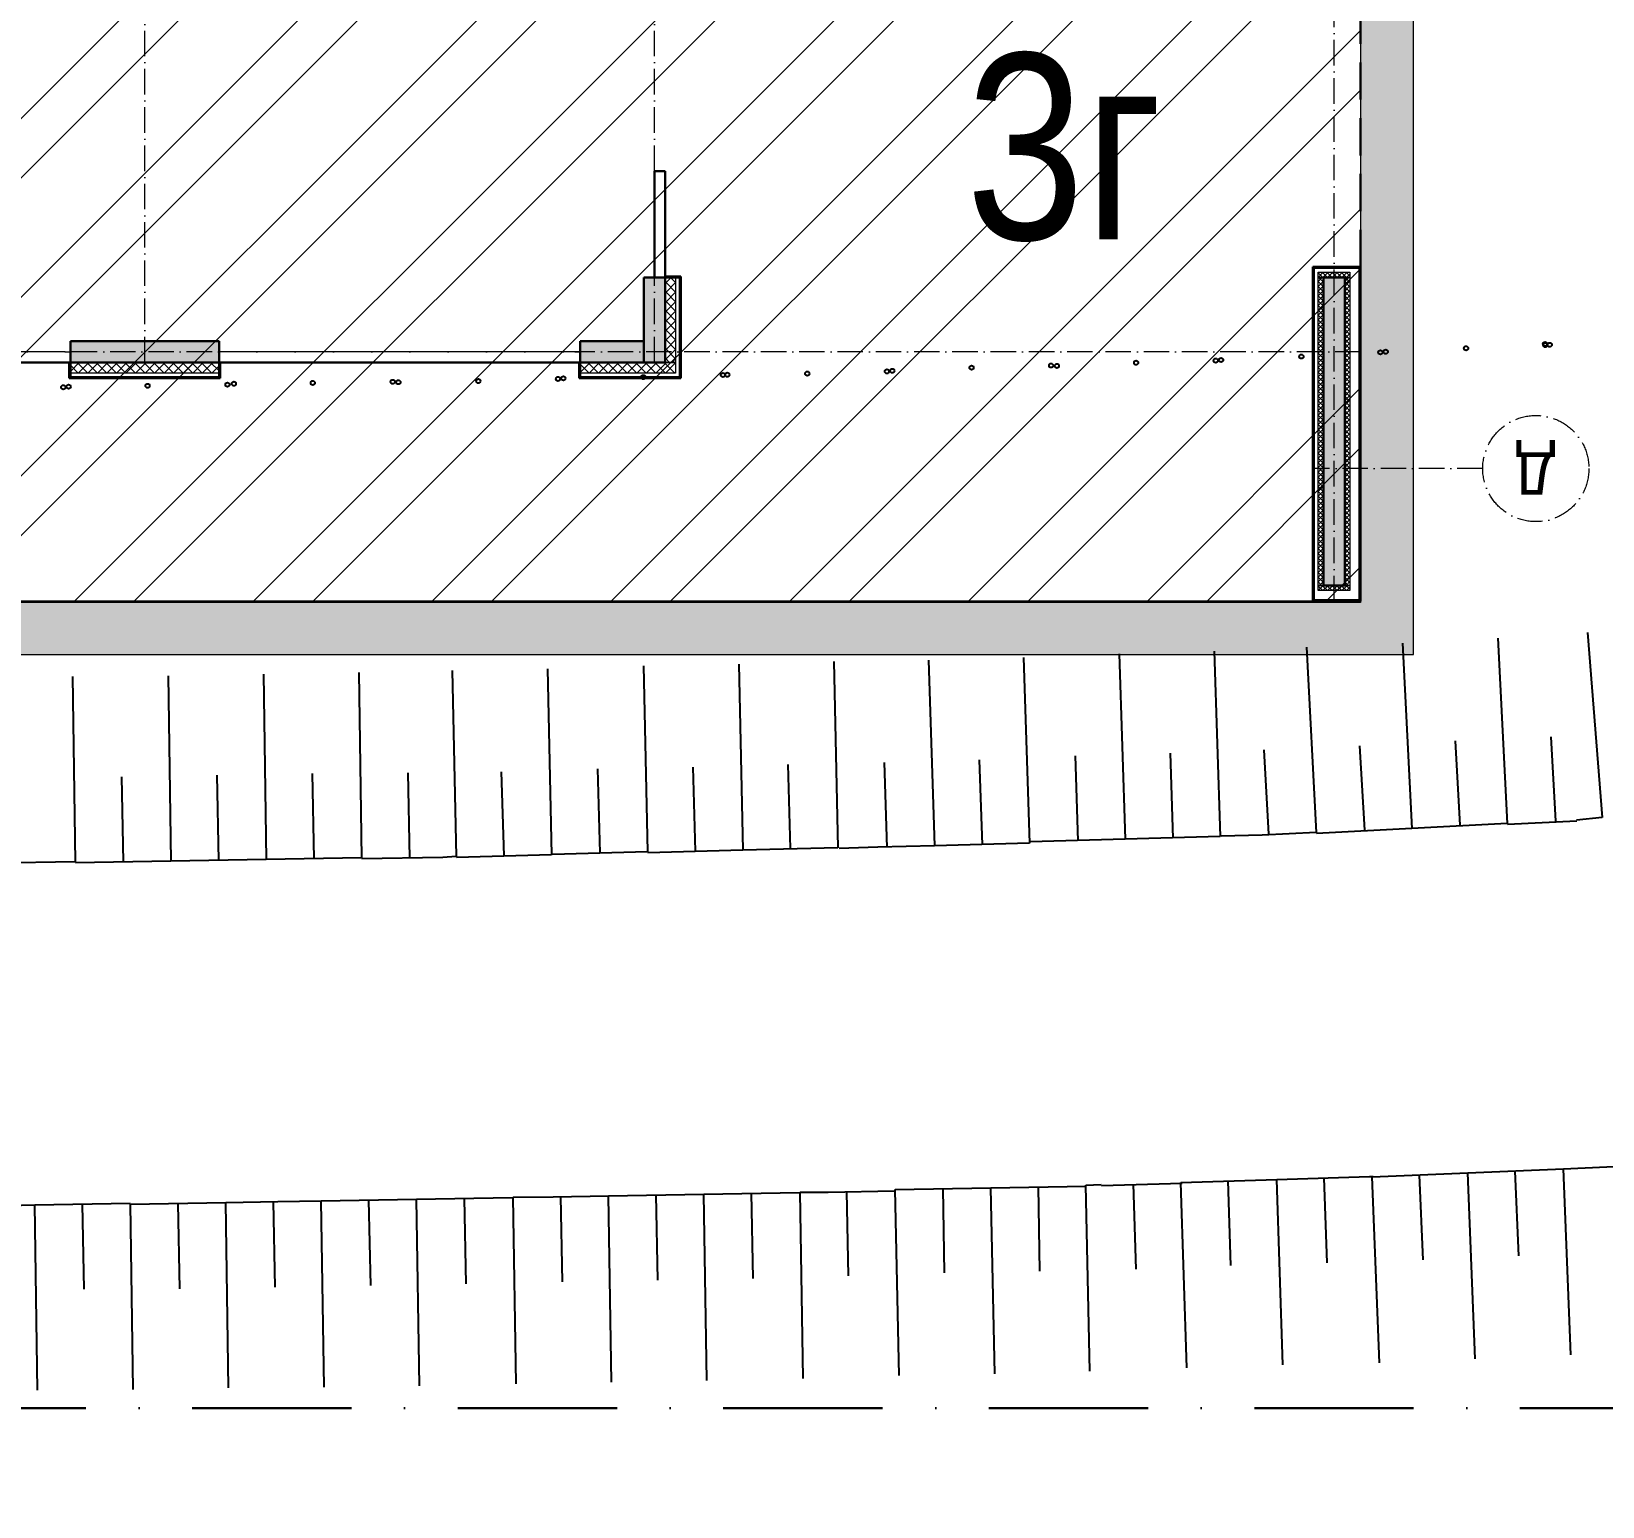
# Model space of a CAD drawing. Header units: millimetres. Extents: x 1353783 to 6492029790, y -7276956 to -512500.
# Drawn here: x 9962659 to 9965618, y -2828687 to -2825908 of the extents above; entities that cross this region are included whole.
import ezdxf

# ---------------------------------------------------------------- set-up
doc = ezdxf.new("R2010")
doc.units = ezdxf.units.MM
for name, pattern in [('( Dashed )', [0.75, 0.5, -0.25]), ('482 Границы районов', [5, 3, -1, 0, -1]), ('ACAD_ISO10W100', [18, 12, -3, 0, -3]), ('CONTI', [0]), ('осевая', [50.8, 31.75, -6.35, 6.35, -6.35])]:
    doc.linetypes.add(name, pattern=pattern)
doc.layers.get('0').update_dxf_attribs({"lineweight": 5})
for name, color, linetype, lineweight in [('!A-DIAFRAGM типовой', 142, 'Continuous', 0), ('7земля', 7, 'Continuous', 30), ('DIAFRAGM', 46, 'Continuous', 30), ('G-ANNO-SCHD', 231, 'Continuous', 9), ('INSULATION', 81, 'Continuous', 5), ('Ар-окна', 5, 'Continuous', 9), ('ГП-Граница учасика ИЖС', 3, 'Continuous', 5), ('ГП-Тратуар', 3, 'Continuous', 5), ('оси', 231, 'осевая', 9)]:
    doc.layers.add(name, color=color, linetype=linetype, lineweight=lineweight)
for name, color, linetype in [('SIT_LРЕЛЬЕФ', 7, 'CONTI'), ('Заливка', 7, 'Continuous'), ('РЕЛЬЕФ', 7, 'CONTI')]:
    doc.layers.add(name, color=color, linetype=linetype)
doc.styles.add('GOST Common', font='', dxfattribs={"height": 3})
doc.styles.add('основной', font='Arial Narrow.ttf', dxfattribs={"height": 1.5})
doc.styles.get('GOST Common').set_extended_font_data('GOST Common')

# ---------------------------------------------------------------- blocks, each defined once
blk = doc.blocks.new('амвамвам')
at = {"lineweight": 30, "ltscale": 100, "true_color": 0x939598}
h = blk.add_hatch(color=252, dxfattribs=at)
h.dxf.hatch_style = 1
h.paths.add_polyline_path([(9770780, -3525392), (9770780, -3524892), (9775130, -3524892), (9775130, -3525392)], flags=17)
h.paths.add_polyline_path([(9767980, -3525392), (9767980, -3524892), (9756530, -3524892), (9756530, -3539792), (9782030, -3539792), (9782530, -3539792), (9782530, -3522392), (9782030, -3522392), (9782030, -3539292), (9757030, -3539292), (9757030, -3525392)])
at = {"color": 251, "lineweight": 15, "ltscale": 100, "true_color": 0x636466}
blk.add_lwpolyline([(9767980, -3525392), (9767980, -3524892), (9756530, -3524892), (9756530, -3539792), (9782030, -3539792), (9782530, -3539792), (9782530, -3522392), (9782030, -3522392), (9782030, -3539292), (9757030, -3539292), (9757030, -3525392)], close=True, dxfattribs=at)
blk = doc.blocks.new('ТИП-3')
at = {"layer": '!A-DIAFRAGM типовой', "lineweight": 0, "ltscale": 100, "true_color": 0x000000}
h = blk.add_hatch(color=18, dxfattribs=at)
h.dxf.hatch_style = 1
h.paths.add_polyline_path([(10363114, -2871481), (10363314, -2871481), (10363314, -2868581), (10363114, -2868581)])
h = blk.add_hatch(color=18, dxfattribs=at)
h.dxf.hatch_style = 1
h.paths.add_polyline_path([(10369514, -2871481), (10369714, -2871481), (10369714, -2870681), (10369514, -2870681)])
h = blk.add_hatch(color=18, dxfattribs=at)
h.dxf.hatch_style = 1
h.paths.add_polyline_path([(10369714, -2870681), (10369714, -2870881), (10370314, -2870881), (10370314, -2870681)])
h = blk.add_hatch(color=18, dxfattribs=at)
h.dxf.hatch_style = 1
h.paths.add_polyline_path([(10373714, -2870681), (10373714, -2870881), (10375114, -2870881), (10375114, -2870681)])
at = {"layer": '7земля', "color": 18, "lineweight": 30, "ltscale": 100, "true_color": 0x000000}
for p, q in [((10362964, -2868431), (10363414, -2868431)), ((10362964, -2871581), (10362964, -2868431)), ((10362974, -2868441), (10363404, -2868441)), ((10362974, -2871571), (10362974, -2868441)), ((10363404, -2868441), (10363404, -2871571)), ((10363414, -2868431), (10363414, -2871581)), ((10370324, -2870531), (10369364, -2870531)), ((10369364, -2870531), (10369364, -2871491)), ((10370314, -2870541), (10369374, -2870541)), ((10369374, -2870541), (10369374, -2871481)), ((10370314, -2870681), (10370314, -2870541)), ((10370324, -2870681), (10370324, -2870531)), ((10375124, -2870531), (10373704, -2870531)), ((10373704, -2870531), (10373704, -2870681)), ((10375114, -2870541), (10373714, -2870541)), ((10373714, -2870541), (10373714, -2870681)), ((10375114, -2870681), (10375114, -2870541)), ((10375124, -2870681), (10375124, -2870531)), ((10370314, -2870681), (10370364, -2870681)), ((10373664, -2870681), (10370364, -2870681)), ((10373714, -2870681), (10373664, -2870681)), ((10375114, -2870681), (10375164, -2870681)), ((10377964, -2870681), (10375164, -2870681)), ((10369364, -2871491), (10369514, -2871491)), ((10369374, -2871481), (10369514, -2871481)), ((10369514, -2871531), (10369514, -2871481)), ((10369514, -2871481), (10369614, -2871481)), ((10369614, -2871481), (10369614, -2871531)), ((10363414, -2871581), (10362964, -2871581)), ((10363404, -2871571), (10362974, -2871571)), ((10369514, -2871531), (10369514, -2872431)), ((10369614, -2872431), (10369614, -2871531)), ((10369514, -2872431), (10369514, -2872481)), ((10369514, -2872481), (10369614, -2872481)), ((10369614, -2872481), (10369614, -2872431))]:
    blk.add_line(p, q, dxfattribs=at)
at = {"layer": '7земля', "color": 18, "linetype": '( Dashed )', "lineweight": 20, "ltscale": 700, "true_color": 0x000000}
blk.add_line((10363414, -2868431), (10387514, -2868431), dxfattribs=at)
at = {"layer": '7земля', "color": 18, "linetype": '( Dashed )', "lineweight": 30, "ltscale": 700, "true_color": 0x000000}
blk.add_line((10362964, -2871581), (10362964, -2874881), dxfattribs=at)
at = {"layer": 'DIAFRAGM', "color": 18, "ltscale": 0.5, "true_color": 0x000000}
for p, q in [((10363314, -2868581), (10363114, -2868581)), ((10363114, -2868581), (10363114, -2871481)), ((10363314, -2871481), (10363314, -2868581)), ((10369714, -2870681), (10369514, -2870681)), ((10369514, -2870681), (10369514, -2871481)), ((10369714, -2871481), (10369714, -2870681)), ((10369714, -2870681), (10369714, -2870881)), ((10370314, -2870681), (10369714, -2870681)), ((10370314, -2870881), (10370314, -2870681)), ((10373714, -2870681), (10373714, -2870881)), ((10375114, -2870681), (10373714, -2870681)), ((10375114, -2870881), (10375114, -2870681)), ((10369714, -2870881), (10370314, -2870881)), ((10373714, -2870881), (10375114, -2870881)), ((10363114, -2871481), (10363314, -2871481)), ((10369514, -2871481), (10369714, -2871481))]:
    blk.add_line(p, q, dxfattribs=at)
at = {"layer": 'INSULATION', "color": 18, "linetype": 'Continuous', "ltscale": 0.5, "true_color": 0x000000}
for p, q in [((10363064, -2868563), (10363096, -2868531)), ((10363091, -2868581), (10363141, -2868531)), ((10363096, -2868531), (10363146, -2868581)), ((10363136, -2868581), (10363186, -2868531)), ((10363141, -2868531), (10363191, -2868581)), ((10363181, -2868581), (10363231, -2868531)), ((10363186, -2868531), (10363236, -2868581)), ((10363226, -2868581), (10363276, -2868531)), ((10363231, -2868531), (10363281, -2868581)), ((10363271, -2868581), (10363321, -2868531)), ((10363276, -2868531), (10363326, -2868581)), ((10363316, -2868581), (10363364, -2868532)), ((10363321, -2868531), (10363364, -2868574)), ((10363064, -2868544), (10363101, -2868581)), ((10363101, -2868581), (10363064, -2868618)), ((10363064, -2868608), (10363114, -2868658)), ((10363114, -2868613), (10363064, -2868663)), ((10363064, -2868653), (10363114, -2868703)), ((10363114, -2868658), (10363064, -2868708)), ((10363082, -2868581), (10363114, -2868613)), ((10363351, -2868581), (10363314, -2868618)), ((10363314, -2868608), (10363364, -2868658)), ((10363364, -2868613), (10363314, -2868663)), ((10363314, -2868653), (10363364, -2868703)), ((10363364, -2868658), (10363314, -2868708)), ((10363332, -2868581), (10363364, -2868613)), ((10363361, -2868581), (10363364, -2868577)), ((10363064, -2868698), (10363114, -2868748)), ((10363114, -2868703), (10363064, -2868753)), ((10363064, -2868742), (10363114, -2868792)), ((10363114, -2868748), (10363064, -2868798)), ((10363064, -2868787), (10363114, -2868837)), ((10363114, -2868792), (10363064, -2868842)), ((10363064, -2868832), (10363114, -2868882)), ((10363314, -2868698), (10363364, -2868748)), ((10363364, -2868703), (10363314, -2868753)), ((10363314, -2868742), (10363364, -2868792)), ((10363364, -2868748), (10363314, -2868798)), ((10363314, -2868787), (10363364, -2868837)), ((10363364, -2868792), (10363314, -2868842)), ((10363314, -2868832), (10363364, -2868882)), ((10363114, -2868837), (10363064, -2868887)), ((10363064, -2868877), (10363114, -2868927)), ((10363114, -2868882), (10363064, -2868932)), ((10363064, -2868922), (10363114, -2868972)), ((10363114, -2868927), (10363064, -2868977)), ((10363064, -2868967), (10363114, -2869017)), ((10363114, -2868972), (10363064, -2869022)), ((10363364, -2868837), (10363314, -2868887)), ((10363314, -2868877), (10363364, -2868927)), ((10363364, -2868882), (10363314, -2868932)), ((10363314, -2868922), (10363364, -2868972)), ((10363364, -2868927), (10363314, -2868977)), ((10363314, -2868967), (10363364, -2869017)), ((10363364, -2868972), (10363314, -2869022)), ((10363064, -2869012), (10363114, -2869062)), ((10363114, -2869017), (10363064, -2869067)), ((10363064, -2869057), (10363114, -2869107)), ((10363114, -2869062), (10363064, -2869112)), ((10363064, -2869102), (10363114, -2869152)), ((10363114, -2869107), (10363064, -2869157)), ((10363314, -2869012), (10363364, -2869062)), ((10363364, -2869017), (10363314, -2869067)), ((10363314, -2869057), (10363364, -2869107)), ((10363364, -2869062), (10363314, -2869112)), ((10363314, -2869102), (10363364, -2869152)), ((10363364, -2869107), (10363314, -2869157)), ((10363064, -2869147), (10363114, -2869197)), ((10363114, -2869152), (10363064, -2869202)), ((10363064, -2869191), (10363114, -2869241)), ((10363114, -2869197), (10363064, -2869247)), ((10363064, -2869236), (10363114, -2869286)), ((10363114, -2869241), (10363064, -2869291)), ((10363314, -2869147), (10363364, -2869197)), ((10363364, -2869152), (10363314, -2869202)), ((10363314, -2869191), (10363364, -2869241)), ((10363364, -2869197), (10363314, -2869247)), ((10363314, -2869236), (10363364, -2869286)), ((10363364, -2869241), (10363314, -2869291)), ((10363064, -2869281), (10363114, -2869331)), ((10363114, -2869286), (10363064, -2869336)), ((10363064, -2869326), (10363114, -2869376)), ((10363114, -2869331), (10363064, -2869381)), ((10363064, -2869371), (10363114, -2869421)), ((10363114, -2869376), (10363064, -2869426)), ((10363064, -2869416), (10363114, -2869466)), ((10363114, -2869421), (10363064, -2869471)), ((10363314, -2869281), (10363364, -2869331)), ((10363364, -2869286), (10363314, -2869336)), ((10363314, -2869326), (10363364, -2869376)), ((10363364, -2869331), (10363314, -2869381)), ((10363314, -2869371), (10363364, -2869421)), ((10363364, -2869376), (10363314, -2869426)), ((10363314, -2869416), (10363364, -2869466)), ((10363364, -2869421), (10363314, -2869471)), ((10363064, -2869461), (10363114, -2869511)), ((10363114, -2869466), (10363064, -2869516)), ((10363064, -2869506), (10363114, -2869556)), ((10363114, -2869511), (10363064, -2869561)), ((10363064, -2869551), (10363114, -2869601)), ((10363114, -2869556), (10363064, -2869606)), ((10363314, -2869461), (10363364, -2869511)), ((10363364, -2869466), (10363314, -2869516)), ((10363314, -2869506), (10363364, -2869556)), ((10363364, -2869511), (10363314, -2869561)), ((10363314, -2869551), (10363364, -2869601)), ((10363364, -2869556), (10363314, -2869606)), ((10363064, -2869596), (10363114, -2869646)), ((10363114, -2869601), (10363064, -2869651)), ((10363064, -2869641), (10363114, -2869691)), ((10363114, -2869646), (10363064, -2869696)), ((10363064, -2869685), (10363114, -2869735)), ((10363114, -2869691), (10363064, -2869741)), ((10363314, -2869596), (10363364, -2869646)), ((10363364, -2869601), (10363314, -2869651)), ((10363314, -2869641), (10363364, -2869691)), ((10363364, -2869646), (10363314, -2869696)), ((10363314, -2869685), (10363364, -2869735)), ((10363364, -2869691), (10363314, -2869741)), ((10363064, -2869730), (10363114, -2869780)), ((10363114, -2869735), (10363064, -2869785)), ((10363064, -2869775), (10363114, -2869825)), ((10363114, -2869780), (10363064, -2869830)), ((10363064, -2869820), (10363114, -2869870)), ((10363114, -2869825), (10363064, -2869875)), ((10363064, -2869865), (10363114, -2869915)), ((10363114, -2869870), (10363064, -2869920)), ((10363314, -2869730), (10363364, -2869780)), ((10363364, -2869735), (10363314, -2869785)), ((10363314, -2869775), (10363364, -2869825)), ((10363364, -2869780), (10363314, -2869830)), ((10363314, -2869820), (10363364, -2869870)), ((10363364, -2869825), (10363314, -2869875)), ((10363314, -2869865), (10363364, -2869915)), ((10363364, -2869870), (10363314, -2869920)), ((10363064, -2869910), (10363114, -2869960)), ((10363114, -2869915), (10363064, -2869965)), ((10363064, -2869955), (10363114, -2870005)), ((10363114, -2869960), (10363064, -2870010)), ((10363064, -2870000), (10363114, -2870050)), ((10363114, -2870005), (10363064, -2870055)), ((10363314, -2869910), (10363364, -2869960)), ((10363364, -2869915), (10363314, -2869965)), ((10363314, -2869955), (10363364, -2870005)), ((10363364, -2869960), (10363314, -2870010)), ((10363314, -2870000), (10363364, -2870050)), ((10363364, -2870005), (10363314, -2870055)), ((10363064, -2870045), (10363114, -2870095)), ((10363114, -2870050), (10363064, -2870100)), ((10363064, -2870090), (10363114, -2870140)), ((10363114, -2870095), (10363064, -2870145)), ((10363064, -2870134), (10363114, -2870184)), ((10363114, -2870140), (10363064, -2870190)), ((10363314, -2870045), (10363364, -2870095)), ((10363364, -2870050), (10363314, -2870100)), ((10363314, -2870090), (10363364, -2870140)), ((10363364, -2870095), (10363314, -2870145)), ((10363314, -2870134), (10363364, -2870184)), ((10363364, -2870140), (10363314, -2870190)), ((10363064, -2870179), (10363114, -2870229)), ((10363114, -2870184), (10363064, -2870234)), ((10363064, -2870224), (10363114, -2870274)), ((10363114, -2870229), (10363064, -2870279)), ((10363064, -2870269), (10363114, -2870319)), ((10363114, -2870274), (10363064, -2870324)), ((10363064, -2870314), (10363114, -2870364)), ((10363314, -2870179), (10363364, -2870229)), ((10363364, -2870184), (10363314, -2870234)), ((10363314, -2870224), (10363364, -2870274)), ((10363364, -2870229), (10363314, -2870279)), ((10363314, -2870269), (10363364, -2870319)), ((10363364, -2870274), (10363314, -2870324)), ((10363314, -2870314), (10363364, -2870364)), ((10363114, -2870319), (10363064, -2870369)), ((10363064, -2870359), (10363114, -2870409)), ((10363114, -2870364), (10363064, -2870414)), ((10363064, -2870404), (10363114, -2870454)), ((10363114, -2870409), (10363064, -2870459)), ((10363064, -2870449), (10363114, -2870499)), ((10363114, -2870454), (10363064, -2870504)), ((10363364, -2870319), (10363314, -2870369)), ((10363314, -2870359), (10363364, -2870409)), ((10363364, -2870364), (10363314, -2870414)), ((10363314, -2870404), (10363364, -2870454)), ((10363364, -2870409), (10363314, -2870459)), ((10363314, -2870449), (10363364, -2870499)), ((10363364, -2870454), (10363314, -2870504)), ((10363064, -2870494), (10363114, -2870544)), ((10363114, -2870499), (10363064, -2870549)), ((10363064, -2870539), (10363114, -2870589)), ((10363114, -2870544), (10363064, -2870594)), ((10363064, -2870583), (10363114, -2870633)), ((10363114, -2870589), (10363064, -2870639)), ((10363314, -2870494), (10363364, -2870544)), ((10363364, -2870499), (10363314, -2870549)), ((10363314, -2870539), (10363364, -2870589)), ((10363364, -2870544), (10363314, -2870594)), ((10363314, -2870583), (10363364, -2870633)), ((10363364, -2870589), (10363314, -2870639)), ((10369414, -2870588), (10369422, -2870581)), ((10369414, -2870678), (10369511, -2870581)), ((10369422, -2870581), (10369522, -2870681)), ((10369501, -2870681), (10369601, -2870581)), ((10369511, -2870581), (10369611, -2870681)), ((10369591, -2870681), (10369691, -2870581)), ((10369601, -2870581), (10369701, -2870681)), ((10369681, -2870681), (10369781, -2870581)), ((10369691, -2870581), (10369791, -2870681)), ((10369771, -2870681), (10369871, -2870581)), ((10369781, -2870581), (10369881, -2870681)), ((10369860, -2870681), (10369960, -2870581)), ((10369871, -2870581), (10369971, -2870681)), ((10369950, -2870681), (10370050, -2870581)), ((10369960, -2870581), (10370060, -2870681)), ((10370040, -2870681), (10370140, -2870581)), ((10370050, -2870581), (10370150, -2870681)), ((10370130, -2870681), (10370230, -2870581)), ((10370140, -2870581), (10370240, -2870681)), ((10370220, -2870681), (10370314, -2870586)), ((10370230, -2870581), (10370314, -2870665)), ((10373714, -2870649), (10373783, -2870581)), ((10373714, -2870602), (10373793, -2870681)), ((10373773, -2870681), (10373873, -2870581)), ((10373783, -2870581), (10373883, -2870681)), ((10373862, -2870681), (10373962, -2870581)), ((10373873, -2870581), (10373973, -2870681)), ((10373952, -2870681), (10374052, -2870581)), ((10373962, -2870581), (10374062, -2870681)), ((10374042, -2870681), (10374142, -2870581)), ((10374052, -2870581), (10374152, -2870681)), ((10374132, -2870681), (10374232, -2870581)), ((10374142, -2870581), (10374242, -2870681)), ((10374222, -2870681), (10374322, -2870581)), ((10374232, -2870581), (10374332, -2870681)), ((10374311, -2870681), (10374411, -2870581)), ((10374322, -2870581), (10374422, -2870681)), ((10374401, -2870681), (10374501, -2870581)), ((10374411, -2870581), (10374511, -2870681)), ((10374491, -2870681), (10374591, -2870581)), ((10374501, -2870581), (10374601, -2870681)), ((10374581, -2870681), (10374681, -2870581)), ((10374591, -2870581), (10374691, -2870681)), ((10374671, -2870681), (10374771, -2870581)), ((10374681, -2870581), (10374781, -2870681)), ((10374760, -2870681), (10374860, -2870581)), ((10374771, -2870581), (10374871, -2870681)), ((10374850, -2870681), (10374950, -2870581)), ((10374860, -2870581), (10374960, -2870681)), ((10374940, -2870681), (10375040, -2870581)), ((10374950, -2870581), (10375050, -2870681)), ((10375030, -2870681), (10375114, -2870596)), ((10375040, -2870581), (10375114, -2870655)), ((10363064, -2870628), (10363114, -2870678)), ((10363114, -2870633), (10363064, -2870683)), ((10363064, -2870673), (10363114, -2870723)), ((10363114, -2870678), (10363064, -2870728)), ((10363064, -2870718), (10363114, -2870768)), ((10363114, -2870723), (10363064, -2870773)), ((10363314, -2870628), (10363364, -2870678)), ((10363364, -2870633), (10363314, -2870683)), ((10363314, -2870673), (10363364, -2870723)), ((10363364, -2870678), (10363314, -2870728)), ((10363314, -2870718), (10363364, -2870768)), ((10363364, -2870723), (10363314, -2870773)), ((10369414, -2870663), (10369432, -2870681)), ((10369414, -2870714), (10369448, -2870681)), ((10369414, -2870804), (10369514, -2870704)), ((10369514, -2870814), (10369414, -2870714)), ((10369514, -2870725), (10369471, -2870681)), ((10370309, -2870681), (10370314, -2870676)), ((10363064, -2870763), (10363114, -2870813)), ((10363114, -2870768), (10363064, -2870818)), ((10363064, -2870808), (10363114, -2870858)), ((10363114, -2870813), (10363064, -2870863)), ((10363064, -2870853), (10363114, -2870903)), ((10363114, -2870858), (10363064, -2870908)), ((10363064, -2870898), (10363114, -2870948)), ((10363114, -2870903), (10363064, -2870953)), ((10363314, -2870763), (10363364, -2870813)), ((10363364, -2870768), (10363314, -2870818)), ((10363314, -2870808), (10363364, -2870858)), ((10363364, -2870813), (10363314, -2870863)), ((10363314, -2870853), (10363364, -2870903)), ((10363364, -2870858), (10363314, -2870908)), ((10363314, -2870898), (10363364, -2870948)), ((10363364, -2870903), (10363314, -2870953)), ((10369414, -2870894), (10369514, -2870794)), ((10369514, -2870904), (10369414, -2870804)), ((10369414, -2870984), (10369514, -2870884)), ((10369514, -2870994), (10369414, -2870894)), ((10363064, -2870943), (10363114, -2870993)), ((10363114, -2870948), (10363064, -2870998)), ((10363064, -2870988), (10363114, -2871038)), ((10363114, -2870993), (10363064, -2871043)), ((10363064, -2871032), (10363114, -2871082)), ((10363114, -2871038), (10363064, -2871088)), ((10363314, -2870943), (10363364, -2870993)), ((10363364, -2870948), (10363314, -2870998)), ((10363314, -2870988), (10363364, -2871038)), ((10363364, -2870993), (10363314, -2871043)), ((10363314, -2871032), (10363364, -2871082)), ((10363364, -2871038), (10363314, -2871088)), ((10369414, -2871074), (10369514, -2870974)), ((10369514, -2871084), (10369414, -2870984)), ((10363064, -2871077), (10363114, -2871127)), ((10363114, -2871082), (10363064, -2871132)), ((10363064, -2871122), (10363114, -2871172)), ((10363114, -2871127), (10363064, -2871177)), ((10363064, -2871167), (10363114, -2871217)), ((10363114, -2871172), (10363064, -2871222)), ((10363314, -2871077), (10363364, -2871127)), ((10363364, -2871082), (10363314, -2871132)), ((10363314, -2871122), (10363364, -2871172)), ((10363364, -2871127), (10363314, -2871177)), ((10363314, -2871167), (10363364, -2871217)), ((10363364, -2871172), (10363314, -2871222)), ((10369414, -2871163), (10369514, -2871063)), ((10369514, -2871174), (10369414, -2871074)), ((10369414, -2871253), (10369514, -2871153)), ((10369514, -2871263), (10369414, -2871163)), ((10363064, -2871212), (10363114, -2871262)), ((10363114, -2871217), (10363064, -2871267)), ((10363064, -2871257), (10363114, -2871307)), ((10363114, -2871262), (10363064, -2871312)), ((10363064, -2871302), (10363114, -2871352)), ((10363114, -2871307), (10363064, -2871357)), ((10363064, -2871347), (10363114, -2871397)), ((10363114, -2871352), (10363064, -2871402)), ((10363314, -2871212), (10363364, -2871262)), ((10363364, -2871217), (10363314, -2871267)), ((10363314, -2871257), (10363364, -2871307)), ((10363364, -2871262), (10363314, -2871312)), ((10363314, -2871302), (10363364, -2871352)), ((10363364, -2871307), (10363314, -2871357)), ((10363314, -2871347), (10363364, -2871397)), ((10363364, -2871352), (10363314, -2871402)), ((10369414, -2871343), (10369514, -2871243)), ((10369514, -2871353), (10369414, -2871253)), ((10369414, -2871433), (10369514, -2871333)), ((10369514, -2871443), (10369414, -2871343)), ((10363064, -2871392), (10363114, -2871442)), ((10363114, -2871397), (10363064, -2871447)), ((10363064, -2871437), (10363109, -2871481)), ((10363064, -2871513), (10363096, -2871481)), ((10363064, -2871494), (10363101, -2871531)), ((10363114, -2871442), (10363075, -2871481)), ((10363091, -2871531), (10363141, -2871481)), ((10363096, -2871481), (10363146, -2871531)), ((10363136, -2871531), (10363186, -2871481)), ((10363141, -2871481), (10363191, -2871531)), ((10363181, -2871531), (10363231, -2871481)), ((10363186, -2871481), (10363236, -2871531)), ((10363226, -2871531), (10363276, -2871481)), ((10363231, -2871481), (10363281, -2871531)), ((10363271, -2871531), (10363321, -2871481)), ((10363276, -2871481), (10363326, -2871531)), ((10363314, -2871392), (10363364, -2871442)), ((10363364, -2871397), (10363314, -2871447)), ((10363314, -2871437), (10363359, -2871481)), ((10363316, -2871531), (10363364, -2871482)), ((10363321, -2871481), (10363364, -2871524)), ((10363364, -2871442), (10363325, -2871481)), ((10369462, -2871481), (10369414, -2871433)), ((10369456, -2871481), (10369514, -2871423)), ((10363361, -2871531), (10363364, -2871527))]:
    blk.add_line(p, q, dxfattribs=at)
at = {"layer": 'INSULATION', "color": 18, "ltscale": 0.5, "true_color": 0x000000}
for p, q in [((10363064, -2868581), (10363064, -2868531)), ((10363064, -2868531), (10363364, -2868531)), ((10363364, -2868531), (10363364, -2868581)), ((10363064, -2871481), (10363064, -2868581)), ((10363064, -2868581), (10363114, -2868581)), ((10363364, -2868581), (10363064, -2868581)), ((10363114, -2868581), (10363114, -2871481)), ((10363314, -2871481), (10363314, -2868581)), ((10363314, -2868581), (10363364, -2868581)), ((10363364, -2868581), (10363364, -2871481)), ((10369414, -2870681), (10369414, -2870581)), ((10369414, -2870581), (10370314, -2870581)), ((10370314, -2870581), (10370314, -2870681)), ((10373714, -2870681), (10373714, -2870581)), ((10373714, -2870581), (10375114, -2870581)), ((10375114, -2870581), (10375114, -2870681)), ((10369414, -2870681), (10369514, -2870681)), ((10369414, -2871481), (10369414, -2870681)), ((10370314, -2870681), (10369414, -2870681)), ((10369514, -2870681), (10369514, -2871481)), ((10375114, -2870681), (10373714, -2870681)), ((10363114, -2871481), (10363064, -2871481)), ((10363064, -2871531), (10363064, -2871481)), ((10363064, -2871481), (10363364, -2871481)), ((10363364, -2871481), (10363314, -2871481)), ((10363364, -2871481), (10363364, -2871531)), ((10369514, -2871481), (10369414, -2871481)), ((10363364, -2871531), (10363064, -2871531))]:
    blk.add_line(p, q, dxfattribs=at)
at = {"layer": 'Ар-окна', "color": 18, "lineweight": 5, "true_color": 0x000000}
for p, q in [((10370314, -2870781), (10370314, -2870681)), ((10373714, -2870781), (10373714, -2870681)), ((10375114, -2870781), (10375114, -2870681)), ((10370364, -2870781), (10370314, -2870781)), ((10370364, -2870781), (10373664, -2870781)), ((10373664, -2870781), (10373714, -2870781)), ((10375164, -2870781), (10375114, -2870781)), ((10375164, -2870781), (10377964, -2870781))]:
    blk.add_line(p, q, dxfattribs=at)
at = {"layer": 'оси', "color": 251, "linetype": 'ACAD_ISO10W100', "lineweight": 13, "ltscale": 20, "true_color": 0x636466}
for p, q in [((10363214, -2868431), (10363214, -2883281)), ((10361814, -2869681), (10363414, -2869681)), ((10369614, -2870681), (10369614, -2882331)), ((10374414, -2870681), (10374414, -2882331)), ((10362964, -2870781), (10379014, -2870781))]:
    blk.add_line(p, q, dxfattribs=at)
blk.add_circle((10361314, -2869681), 500, dxfattribs=at)
at = {"layer": 'оси', "color": 251, "linetype": 'ACAD_ISO10W100', "lineweight": 13, "ltscale": 20, "true_color": 0x636466, "insert": (10361320, -2869435), "char_height": 400, "width": 158.4, "attachment_point": 2, "line_spacing_factor": 1.016949, "style": 'GOST Common'}
blk.add_mtext('{\\fArial|b0|i0|c204|p34;Д}', dxfattribs=at)
blk = doc.blocks.new('оо')
at = {"layer": 'SIT_LРЕЛЬЕФ', "color": 9, "true_color": 0xc7c8ca}
for p, q in [((222751.903, -3431677.292), (222751.393, -3431678.962)), ((222752.763, -3431677.562), (222752.253, -3431679.232)), ((222753.623, -3431677.822), (222753.113, -3431679.492)), ((222754.483, -3431678.082), (222753.973, -3431679.752)), ((222752.053, -3431678.332), (222751.823, -3431679.102)), ((222755.323, -3431678.332), (222754.823, -3431680.012)), ((222752.913, -3431678.592), (222752.683, -3431679.362)), ((222756.183, -3431678.592), (222755.683, -3431680.272)), ((222751.393, -3431678.962), (222750.533, -3431678.702)), ((222752.253, -3431679.232), (222751.393, -3431678.972)), ((222753.773, -3431678.852), (222753.543, -3431679.622)), ((222757.053, -3431678.842), (222756.553, -3431680.522)), ((222754.633, -3431679.122), (222754.403, -3431679.892)), ((222757.913, -3431679.102), (222757.413, -3431680.782)), ((222753.113, -3431679.492), (222752.253, -3431679.232)), ((222755.473, -3431679.382), (222755.253, -3431680.142)), ((222758.773, -3431679.352), (222758.273, -3431681.032)), ((222753.973, -3431679.752), (222753.113, -3431679.492)), ((222756.343, -3431679.632), (222756.123, -3431680.392)), ((222759.623, -3431679.612), (222759.143, -3431681.292)), ((222754.703, -3431679.982), (222753.973, -3431679.762)), ((222760.483, -3431679.862), (222760.003, -3431681.542)), ((222754.823, -3431680.012), (222754.703, -3431679.982)), ((222757.203, -3431679.892), (222756.983, -3431680.652)), ((222755.683, -3431680.272), (222754.823, -3431680.022)), ((222758.063, -3431680.142), (222757.843, -3431680.902)), ((222761.353, -3431680.102), (222760.873, -3431681.782)), ((222756.553, -3431680.522), (222755.693, -3431680.272)), ((222758.933, -3431680.402), (222758.713, -3431681.172)), ((222762.213, -3431680.352), (222761.733, -3431682.032)), ((222757.413, -3431680.782), (222756.553, -3431680.532)), ((222763.053, -3431680.582), (222762.603, -3431682.272)), ((222759.793, -3431680.652), (222759.573, -3431681.422)), ((222758.273, -3431681.032), (222757.413, -3431680.782)), ((222760.663, -3431680.892), (222760.443, -3431681.662)), ((222763.923, -3431680.822), (222763.473, -3431682.512)), ((222758.633, -3431681.142), (222758.283, -3431681.042)), ((222759.143, -3431681.292), (222758.633, -3431681.142)), ((222761.523, -3431681.142), (222761.303, -3431681.912)), ((222764.793, -3431681.052), (222764.343, -3431682.742)), ((222760.003, -3431681.542), (222759.143, -3431681.292)), ((222765.613, -3431681.262), (222765.213, -3431682.962)), ((222762.373, -3431681.382), (222762.173, -3431682.152)), ((222760.873, -3431681.782), (222760.013, -3431681.532)), ((222763.243, -3431681.622), (222763.043, -3431682.392)), ((222761.733, -3431682.032), (222760.873, -3431681.782)), ((222749.533, -3431683.592), (222750.043, -3431681.922)), ((222749.803, -3431681.852), (222750.043, -3431681.922)), ((222750.043, -3431681.922), (222750.903, -3431682.182)), ((222764.113, -3431681.852), (222763.913, -3431682.622)), ((222750.243, -3431682.822), (222750.473, -3431682.052)), ((222762.113, -3431682.142), (222761.743, -3431682.032)), ((222750.393, -3431683.862), (222750.903, -3431682.192)), ((222750.903, -3431682.192), (222751.763, -3431682.452)), ((222762.603, -3431682.272), (222762.113, -3431682.142)), ((222764.983, -3431682.092), (222764.783, -3431682.862)), ((222751.103, -3431683.092), (222751.333, -3431682.322)), ((222763.473, -3431682.512), (222762.603, -3431682.282)), ((222751.253, -3431684.122), (222751.763, -3431682.452)), ((222751.763, -3431682.452), (222752.233, -3431682.592)), ((222764.343, -3431682.742), (222763.473, -3431682.512)), ((222751.963, -3431683.352), (222752.193, -3431682.582)), ((222752.233, -3431682.592), (222752.623, -3431682.712)), ((222752.113, -3431684.392), (222752.623, -3431682.712)), ((222752.623, -3431682.712), (222753.483, -3431682.972)), ((222764.973, -3431682.922), (222764.343, -3431682.752)), ((222752.823, -3431683.612), (222753.053, -3431682.842)), ((222765.213, -3431682.962), (222764.973, -3431682.912)), ((222752.973, -3431684.652), (222753.483, -3431682.972)), ((222753.483, -3431682.972), (222754.343, -3431683.232)), ((222753.683, -3431683.872), (222753.913, -3431683.102)), ((222753.843, -3431684.912), (222754.353, -3431683.232)), ((222754.353, -3431683.232), (222754.713, -3431683.342)), ((222754.553, -3431684.132), (222754.783, -3431683.362)), ((222754.713, -3431683.342), (222755.213, -3431683.492)), ((222754.703, -3431685.172), (222755.213, -3431683.492)), ((222755.213, -3431683.492), (222756.073, -3431683.752)), ((222755.413, -3431684.392), (222755.643, -3431683.622)), ((222755.563, -3431685.432), (222756.073, -3431683.752)), ((222756.073, -3431683.752), (222756.933, -3431684.012)), ((222756.273, -3431684.652), (222756.503, -3431683.882)), ((222756.433, -3431685.692), (222756.943, -3431684.012)), ((222756.943, -3431684.012), (222757.193, -3431684.092)), ((222757.133, -3431684.902), (222757.363, -3431684.142)), ((222757.193, -3431684.092), (222757.793, -3431684.272)), ((222757.303, -3431685.942), (222757.803, -3431684.262)), ((222757.803, -3431684.262), (222758.663, -3431684.522)), ((222758.003, -3431685.152), (222758.233, -3431684.392)), ((222758.163, -3431686.202), (222758.663, -3431684.522)), ((222758.663, -3431684.522), (222759.523, -3431684.782)), ((222758.863, -3431685.412), (222759.093, -3431684.652)), ((222759.023, -3431686.452), (222759.523, -3431684.772)), ((222759.523, -3431684.772), (222759.663, -3431684.812)), ((222759.663, -3431684.822), (222760.393, -3431685.032)), ((222759.733, -3431685.672), (222759.953, -3431684.902)), ((222759.903, -3431686.702), (222760.383, -3431685.022)), ((222760.383, -3431685.022), (222761.253, -3431685.272)), ((222760.593, -3431685.912), (222760.813, -3431685.142)), ((222760.773, -3431686.952), (222761.253, -3431685.272)), ((222761.253, -3431685.272), (222762.093, -3431685.512)), ((222761.463, -3431686.162), (222761.683, -3431685.392)), ((222761.643, -3431687.212), (222762.113, -3431685.522)), ((222762.093, -3431685.512), (222762.123, -3431685.522)), ((222762.113, -3431685.522), (222762.983, -3431685.762)), ((222762.333, -3431686.412), (222762.543, -3431685.642)), ((222762.513, -3431687.452), (222762.983, -3431685.762)), ((222762.983, -3431685.762), (222763.853, -3431686.002)), ((222763.203, -3431686.652), (222763.413, -3431685.882)), ((222763.383, -3431687.692), (222763.853, -3431686.002)), ((222763.853, -3431686.002), (222764.443, -3431686.162))]:
    blk.add_line(p, q, dxfattribs=at)
for centre in [(222752.653, -3431674.672), (222752.703, -3431674.682), (222753.413, -3431674.902), (222754.133, -3431675.122), (222754.193, -3431675.132), (222754.903, -3431675.352), (222755.623, -3431675.572), (222755.673, -3431675.592), (222756.393, -3431675.812), (222757.113, -3431676.022), (222757.163, -3431676.032), (222757.883, -3431676.252), (222758.603, -3431676.462), (222758.643, -3431676.472), (222759.363, -3431676.692), (222760.083, -3431676.902), (222760.133, -3431676.912), (222760.853, -3431677.112), (222761.573, -3431677.322), (222761.623, -3431677.342), (222762.343, -3431677.542), (222763.063, -3431677.752), (222763.113, -3431677.762), (222763.843, -3431677.962), (222764.563, -3431678.152), (222764.613, -3431678.162), (222765.343, -3431678.362), (222766.063, -3431678.552), (222766.063, -3431678.562), (222766.103, -3431678.572)]:
    blk.add_circle(centre, 0.02, dxfattribs=at)

msp = doc.modelspace()

# ---------------------------------------------------------------- hatches: boundary and pattern name
at = {"layer": 'Заливка', "lineweight": 5, "ltscale": 100, "true_color": 0xc7ffc7}
h = msp.add_hatch(dxfattribs=at)
h.set_pattern_fill('ANSI32', color=254, scale=25)
h.set_pattern_definition([(45, (298297.6, 0), (-168.379802, 168.379802), []), (45, (298409.85, 0), (-168.379802, 168.379802), [])])
h.paths.add_polyline_path([(9960162.4, -2824203.7), (9965162.4, -2824203.7), (9965162.4, -2826983.7), (9960162.4, -2826983.7)])

# ---------------------------------------------------------------- linework, layer by layer
at = {"layer": 'ГП-Граница учасика ИЖС', "color": 94, "linetype": '482 Границы районов', "lineweight": 30, "ltscale": 100}
for points in [[(9965162.4, -2823601.7), (9965762.4, -2823601.7), (9965762.4, -2828501.7), (9959562.4, -2828501.7), (9959562.4, -2823601.7), (9962352.4, -2823601.7)], [(9965162.4, -2832801.7), (9965762.4, -2832801.7), (9965762.4, -2828501.7), (9959562.4, -2828501.7), (9959562.4, -2832801.7), (9962312.4, -2832801.7)]]:
    msp.add_lwpolyline(points, dxfattribs=at)
at = {"layer": 'Заливка', "color": 254, "lineweight": 5, "ltscale": 100, "true_color": 0xc7ffc7}
msp.add_lwpolyline([(9960162.4, -2824203.7), (9965162.4, -2824203.7), (9965162.4, -2826983.7), (9960162.4, -2826983.7)], close=True, dxfattribs=at)

# ---------------------------------------------------------------- block references
at = {"color": 1, "lineweight": 30, "xscale": 0.1999999999999998, "yscale": 0.1999999999999998, "zscale": 0.1999999999999998, "rotation": 359.9999889757423}
msp.add_blockref('амвамвам', (8008756.4, -2119122.9), dxfattribs=at)
at = {"layer": 'ГП-Тратуар', "color": 3, "lineweight": 30, "xscale": 0.1999999999999999, "yscale": 0.1999999999999999, "zscale": 0.1999999999999999, "rotation": 179.9999889757269}
msp.add_blockref('ТИП-3', (12037755.1, -3400668.2), dxfattribs=at)
at = {"layer": 'РЕЛЬЕФ', "color": 240, "lineweight": 30, "true_color": 0xed1f24, "xscale": 200.0000000000001, "yscale": 200.0000000000001, "zscale": 200.0000000000001, "rotation": 17.80578495452471}
msp.add_blockref('оо', (-242329121, 637008728.1), dxfattribs=at)

# ---------------------------------------------------------------- texts
at = {"layer": 'G-ANNO-SCHD', "color": 0, "insert": (9964419.2, -2825949.8, 231991.4), "char_height": 350, "width": 1716168.186, "attachment_point": 1, "line_spacing_factor": 1.149209, "style": 'основной'}
msp.add_mtext('3г', dxfattribs=at)

doc.saveas('drawing.dxf')
